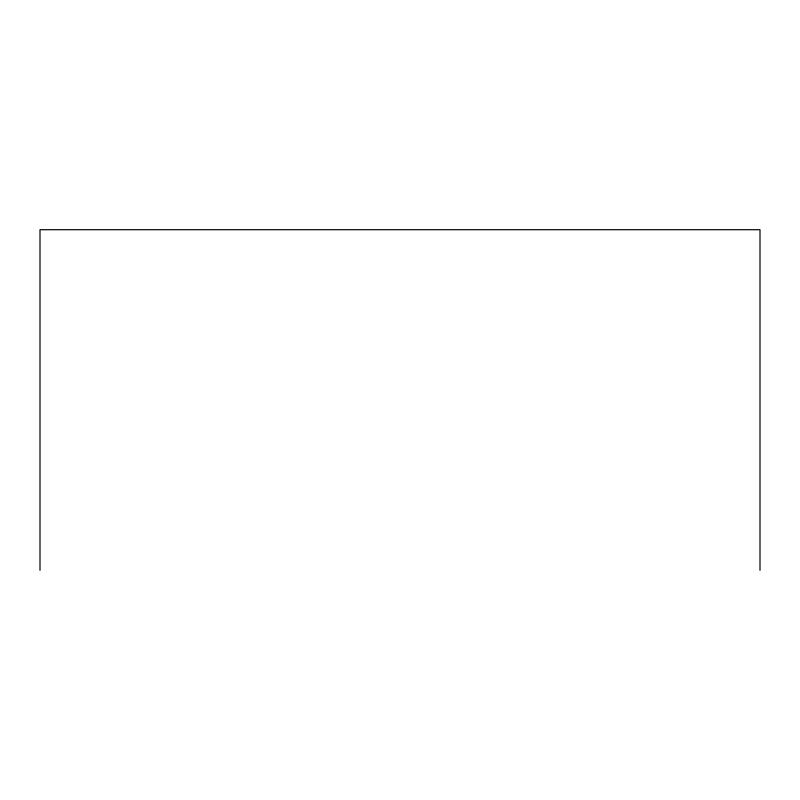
<?xml version="1.0" encoding="UTF-8"?>
<svg xmlns="http://www.w3.org/2000/svg" width="800" height="800" viewBox="0 0 800 800"><rect width="100%" height="100%" fill="white"/><g stroke="black" fill="none" stroke-linecap="round" stroke-linejoin="round"><path stroke-width="1.2" d="M760 570.29L760 229.71L40 229.71L40 570.29"/></g></svg>
